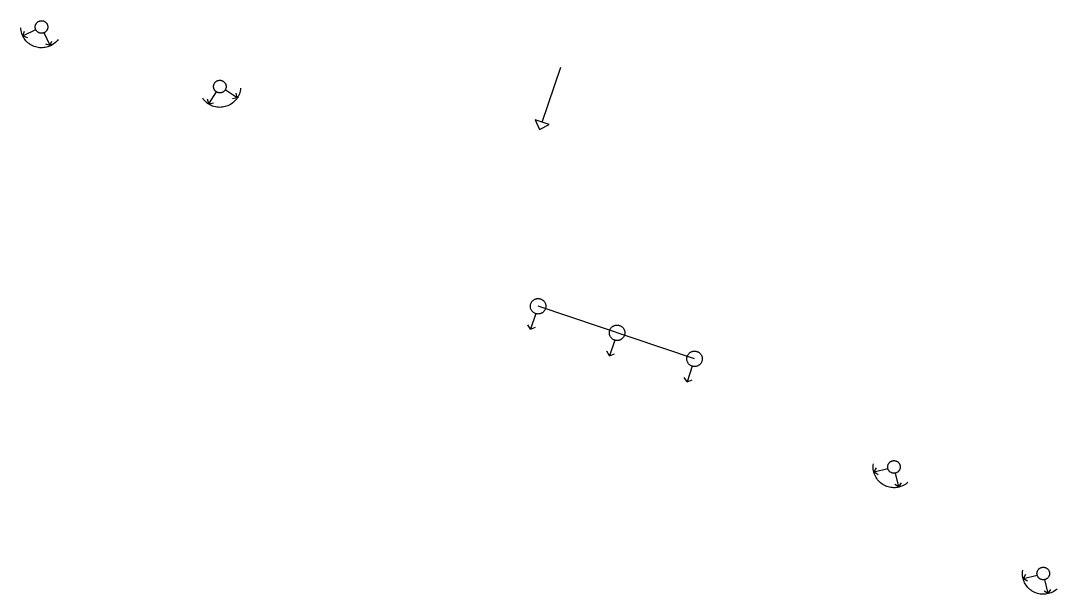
# Model space of a CAD drawing. Header units: inches. Extents: x 21905 to 29562, y 37649 to 43473.
# Drawn here: x 27967.9 to 28385.2, y 42181.2 to 42412.3 of the extents above; entities that cross this region are included whole.
import ezdxf

# ---------------------------------------------------------------- set-up
doc = ezdxf.new("R2010")
doc.units = ezdxf.units.IN
doc.header["$MEASUREMENT"] = 0

msp = doc.modelspace()

# ---------------------------------------------------------------- linework, layer by layer
for points in [[(27978.59, 42410.81), (27978.66, 42410.65), (27978.71, 42410.48), (27978.76, 42410.31), (27978.79, 42410.14), (27978.82, 42409.96), (27978.83, 42409.79), (27978.82, 42409.61), (27978.81, 42409.43), (27978.78, 42409.26), (27978.74, 42409.09), (27978.69, 42408.92), (27978.63, 42408.75), (27978.55, 42408.59), (27978.47, 42408.44), (27978.37, 42408.29), (27978.26, 42408.15), (27978.15, 42408.01), (27978.02, 42407.89), (27977.89, 42407.77), (27977.75, 42407.67), (27977.6, 42407.57), (27977.44, 42407.48), (27977.28, 42407.41), (27977.12, 42407.34), (27976.95, 42407.29), (27976.78, 42407.25), (27976.6, 42407.22), (27976.43, 42407.21), (27976.25, 42407.21), (27976.07, 42407.21), (27975.9, 42407.24), (27975.72, 42407.27), (27975.55, 42407.32), (27975.39, 42407.37), (27975.22, 42407.44), (27975.06, 42407.52), (27974.91, 42407.61), (27974.77, 42407.71), (27974.63, 42407.83), (27974.5, 42407.95), (27974.38, 42408.08), (27974.27, 42408.21), (27974.17, 42408.36), (27974.07, 42408.51), (27973.99, 42408.67), (27973.93, 42408.83), (27973.87, 42409), (27973.82, 42409.17), (27973.79, 42409.34), (27973.77, 42409.52), (27973.76, 42409.69), (27973.76, 42409.87), (27973.77, 42410.05), (27973.8, 42410.22), (27973.84, 42410.39), (27973.89, 42410.56), (27973.96, 42410.73), (27974.03, 42410.89), (27974.12, 42411.04), (27974.21, 42411.19), (27974.32, 42411.33), (27974.43, 42411.47), (27974.56, 42411.59), (27974.69, 42411.71), (27974.83, 42411.82), (27974.98, 42411.91), (27975.14, 42412), (27975.3, 42412.07), (27975.46, 42412.14), (27975.63, 42412.19), (27975.8, 42412.23), (27975.98, 42412.26), (27976.16, 42412.27), (27976.33, 42412.28), (27976.51, 42412.27), (27976.68, 42412.25), (27976.86, 42412.21), (27977.03, 42412.17), (27977.2, 42412.11), (27977.36, 42412.04), (27977.52, 42411.96), (27977.67, 42411.87), (27977.81, 42411.77), (27977.95, 42411.66), (27978.08, 42411.54), (27978.2, 42411.41), (27978.31, 42411.27), (27978.42, 42411.12), (27978.51, 42410.97), (27978.59, 42410.81)], [(27983.02, 42404.75), (27982.66, 42404.3), (27982.27, 42403.88), (27981.86, 42403.49), (27981.42, 42403.12), (27980.95, 42402.78), (27980.47, 42402.48), (27979.96, 42402.21), (27979.44, 42401.98), (27978.9, 42401.78), (27978.35, 42401.62), (27977.79, 42401.5), (27977.22, 42401.42), (27976.65, 42401.37), (27976.08, 42401.37), (27975.5, 42401.4), (27974.94, 42401.48), (27974.37, 42401.59), (27973.82, 42401.74), (27973.28, 42401.93), (27972.75, 42402.15), (27972.24, 42402.41), (27971.75, 42402.7), (27971.28, 42403.03), (27970.83, 42403.39), (27970.41, 42403.78), (27970.02, 42404.19), (27969.65, 42404.64), (27969.32, 42405.1), (27969.02, 42405.59), (27968.75, 42406.1), (27968.52, 42406.62), (27968.32, 42407.16), (27968.17, 42407.71), (27968.05, 42408.27), (27967.97, 42408.84), (27967.92, 42409.41)], [(27968.82, 42406.25), (27973.99, 42408.67)], [(27968.82, 42406.25), (27969.41, 42408.06)], [(27968.82, 42406.25), (27970.59, 42405.53)], [(27979.78, 42402.27), (27977.37, 42407.44)], [(27979.78, 42402.27), (27977.97, 42402.86)], [(27979.78, 42402.27), (27980.5, 42404.04)], [(28177.84, 42371.42), (28185.41, 42393.52)], [(28049.47, 42387.87), (28049.61, 42387.77), (28049.75, 42387.66), (28049.88, 42387.54), (28050, 42387.41), (28050.11, 42387.27), (28050.21, 42387.13), (28050.3, 42386.98), (28050.38, 42386.82), (28050.45, 42386.66), (28050.51, 42386.49), (28050.56, 42386.32), (28050.59, 42386.15), (28050.61, 42385.97), (28050.62, 42385.79), (28050.62, 42385.62), (28050.61, 42385.44), (28050.58, 42385.27), (28050.54, 42385.09), (28050.49, 42384.92), (28050.42, 42384.76), (28050.35, 42384.6), (28050.26, 42384.44), (28050.17, 42384.29), (28050.06, 42384.15), (28049.95, 42384.02), (28049.82, 42383.89), (28049.69, 42383.78), (28049.55, 42383.67), (28049.4, 42383.57), (28049.24, 42383.49), (28049.08, 42383.41), (28048.92, 42383.35), (28048.75, 42383.3), (28048.58, 42383.26), (28048.4, 42383.23), (28048.23, 42383.21), (28048.05, 42383.21), (28047.87, 42383.22), (28047.7, 42383.24), (28047.52, 42383.27), (28047.35, 42383.32), (28047.19, 42383.38), (28047.02, 42383.44), (28046.86, 42383.52), (28046.71, 42383.62), (28046.57, 42383.72), (28046.43, 42383.83), (28046.3, 42383.95), (28046.18, 42384.08), (28046.07, 42384.21), (28045.97, 42384.36), (28045.87, 42384.51), (28045.79, 42384.67), (28045.72, 42384.83), (28045.67, 42385), (28045.62, 42385.17), (28045.59, 42385.34), (28045.56, 42385.52), (28045.55, 42385.7), (28045.56, 42385.87), (28045.57, 42386.05), (28045.6, 42386.22), (28045.64, 42386.4), (28045.69, 42386.57), (28045.75, 42386.73), (28045.83, 42386.89), (28045.91, 42387.05), (28046.01, 42387.19), (28046.12, 42387.34), (28046.23, 42387.47), (28046.36, 42387.6), (28046.49, 42387.71), (28046.63, 42387.82), (28046.78, 42387.92), (28046.93, 42388), (28047.09, 42388.08), (28047.26, 42388.14), (28047.43, 42388.19), (28047.6, 42388.23), (28047.78, 42388.26), (28047.95, 42388.28), (28048.13, 42388.28), (28048.3, 42388.27), (28048.48, 42388.25), (28048.65, 42388.22), (28048.83, 42388.17), (28048.99, 42388.11), (28049.16, 42388.04), (28049.31, 42387.96), (28049.47, 42387.87)], [(28056.44, 42385.09), (28056.37, 42384.52), (28056.27, 42383.95), (28056.13, 42383.4), (28055.95, 42382.85), (28055.73, 42382.32), (28055.48, 42381.81), (28055.19, 42381.31), (28054.87, 42380.84), (28054.52, 42380.38), (28054.14, 42379.96), (28053.73, 42379.56), (28053.29, 42379.18), (28052.83, 42378.84), (28052.35, 42378.54), (28051.85, 42378.26), (28051.33, 42378.02), (28050.79, 42377.82), (28050.24, 42377.65), (28049.68, 42377.52), (28049.12, 42377.43), (28048.55, 42377.38), (28047.97, 42377.37), (28047.4, 42377.4), (28046.83, 42377.47), (28046.27, 42377.57), (28045.71, 42377.71), (28045.17, 42377.9), (28044.64, 42378.11), (28044.13, 42378.37), (28043.63, 42378.66), (28043.16, 42378.98), (28042.71, 42379.33), (28042.28, 42379.71), (28041.88, 42380.12), (28041.51, 42380.56), (28041.17, 42381.02)], [(28043.61, 42378.82), (28046.71, 42383.62)], [(28055.01, 42381.27), (28050.22, 42384.37)], [(28055.01, 42381.27), (28053.16, 42380.8)], [(28055.01, 42381.27), (28054.68, 42383.15)], [(28043.61, 42378.82), (28043.14, 42380.67)], [(28043.61, 42378.82), (28045.49, 42379.15)], [(28180.67, 42370.45), (28175.01, 42372.39), (28176.81, 42368.41), (28180.67, 42370.45)], [(28178.4, 42295.02), (28178.24, 42294.87), (28178.07, 42294.73), (28177.9, 42294.61), (28177.71, 42294.5), (28177.51, 42294.4), (28177.31, 42294.32), (28177.11, 42294.25), (28176.9, 42294.19), (28176.68, 42294.15), (28176.47, 42294.12), (28176.25, 42294.11), (28176.03, 42294.12), (28175.82, 42294.14), (28175.6, 42294.17), (28175.39, 42294.22), (28175.18, 42294.29), (28174.98, 42294.37), (28174.78, 42294.46), (28174.59, 42294.56), (28174.41, 42294.68), (28174.24, 42294.82), (28174.07, 42294.96), (28173.92, 42295.11), (28173.78, 42295.28), (28173.65, 42295.45), (28173.53, 42295.64), (28173.43, 42295.83), (28173.33, 42296.02), (28173.26, 42296.23), (28173.2, 42296.44), (28173.15, 42296.65), (28173.11, 42296.86), (28173.1, 42297.08), (28173.09, 42297.3), (28173.11, 42297.51), (28173.13, 42297.73), (28173.18, 42297.94), (28173.23, 42298.15), (28173.3, 42298.36), (28173.39, 42298.56), (28173.49, 42298.75), (28173.6, 42298.94), (28173.73, 42299.12), (28173.87, 42299.28), (28174.01, 42299.44), (28174.17, 42299.59), (28174.34, 42299.73), (28174.52, 42299.85), (28174.71, 42299.96), (28174.9, 42300.06), (28175.1, 42300.14), (28175.31, 42300.21), (28175.52, 42300.27), (28175.73, 42300.31), (28175.95, 42300.34), (28176.17, 42300.35), (28176.38, 42300.34), (28176.6, 42300.32), (28176.82, 42300.29), (28177.03, 42300.24), (28177.24, 42300.17), (28177.44, 42300.09), (28177.64, 42300), (28177.83, 42299.89), (28178.01, 42299.78), (28178.18, 42299.64), (28178.34, 42299.5), (28178.5, 42299.35), (28178.64, 42299.18), (28178.77, 42299.01), (28178.89, 42298.82), (28178.99, 42298.63), (28179.08, 42298.44), (28179.16, 42298.23), (28179.22, 42298.02), (28179.27, 42297.81), (28179.3, 42297.6), (28179.32, 42297.38), (28179.32, 42297.16), (28179.31, 42296.95), (28179.28, 42296.73), (28179.24, 42296.52), (28179.19, 42296.31), (28179.11, 42296.1), (28179.03, 42295.9), (28178.93, 42295.71), (28178.82, 42295.52), (28178.69, 42295.34), (28178.55, 42295.18), (28178.4, 42295.02)], [(28175.24, 42294.27), (28173.2, 42288.02)], [(28239.21, 42276.06), (28176.21, 42297.23)], [(28173.2, 42288.02), (28172.03, 42289.77)], [(28210.2, 42284.32), (28210.04, 42284.18), (28209.88, 42284.04), (28209.7, 42283.92), (28209.51, 42283.8), (28209.32, 42283.71), (28209.11, 42283.62), (28208.91, 42283.55), (28208.7, 42283.5), (28208.48, 42283.46), (28208.27, 42283.43), (28208.05, 42283.42), (28207.83, 42283.42), (28207.62, 42283.44), (28207.4, 42283.48), (28207.19, 42283.53), (28206.98, 42283.59), (28206.78, 42283.67), (28206.58, 42283.77), (28206.39, 42283.87), (28206.21, 42283.99), (28206.04, 42284.12), (28205.88, 42284.27), (28205.72, 42284.42), (28205.58, 42284.59), (28205.45, 42284.76), (28205.33, 42284.94), (28205.23, 42285.13), (28205.14, 42285.33), (28205.06, 42285.53), (28205, 42285.74), (28204.95, 42285.95), (28204.92, 42286.17), (28204.9, 42286.39), (28204.89, 42286.6), (28204.91, 42286.82), (28204.93, 42287.04), (28204.98, 42287.25), (28205.03, 42287.46), (28205.11, 42287.67), (28205.19, 42287.87), (28205.29, 42288.06), (28205.4, 42288.24), (28205.53, 42288.42), (28205.67, 42288.59), (28205.82, 42288.75), (28205.98, 42288.9), (28206.14, 42289.03), (28206.32, 42289.16), (28206.51, 42289.27), (28206.7, 42289.37), (28206.91, 42289.45), (28207.11, 42289.52), (28207.32, 42289.58), (28207.54, 42289.62), (28207.75, 42289.64), (28207.97, 42289.65), (28208.19, 42289.65), (28208.4, 42289.63), (28208.62, 42289.59), (28208.83, 42289.54), (28209.04, 42289.48), (28209.24, 42289.4), (28209.44, 42289.31), (28209.63, 42289.2), (28209.81, 42289.08), (28209.98, 42288.95), (28210.15, 42288.81), (28210.3, 42288.65), (28210.44, 42288.49), (28210.57, 42288.31), (28210.69, 42288.13), (28210.79, 42287.94), (28210.88, 42287.74), (28210.96, 42287.54), (28211.02, 42287.33), (28211.07, 42287.12), (28211.11, 42286.9), (28211.12, 42286.69), (28211.13, 42286.47), (28211.11, 42286.25), (28211.09, 42286.04), (28211.04, 42285.82), (28210.99, 42285.61), (28210.92, 42285.41), (28210.83, 42285.21), (28210.73, 42285.01), (28210.62, 42284.83), (28210.49, 42284.65), (28210.35, 42284.48), (28210.2, 42284.32)], [(28173.2, 42288.02), (28175.18, 42288.75)], [(28207.04, 42283.58), (28205, 42277.33)], [(28205, 42277.33), (28203.83, 42279.08)], [(28205, 42277.33), (28206.98, 42278.05)], [(28241.4, 42273.84), (28241.24, 42273.7), (28241.07, 42273.56), (28240.9, 42273.44), (28240.71, 42273.32), (28240.51, 42273.23), (28240.31, 42273.14), (28240.11, 42273.07), (28239.9, 42273.02), (28239.68, 42272.98), (28239.47, 42272.95), (28239.25, 42272.94), (28239.03, 42272.94), (28238.82, 42272.96), (28238.6, 42273), (28238.39, 42273.05), (28238.18, 42273.11), (28237.98, 42273.19), (28237.78, 42273.29), (28237.59, 42273.39), (28237.41, 42273.51), (28237.24, 42273.64), (28237.07, 42273.79), (28236.92, 42273.94), (28236.78, 42274.1), (28236.65, 42274.28), (28236.53, 42274.46), (28236.43, 42274.65), (28236.34, 42274.85), (28236.26, 42275.05), (28236.2, 42275.26), (28236.15, 42275.47), (28236.11, 42275.69), (28236.1, 42275.91), (28236.09, 42276.12), (28236.11, 42276.34), (28236.13, 42276.56), (28236.18, 42276.77), (28236.23, 42276.98), (28236.3, 42277.19), (28236.39, 42277.39), (28236.49, 42277.58), (28236.6, 42277.76), (28236.73, 42277.94), (28236.87, 42278.11), (28237.01, 42278.27), (28237.17, 42278.42), (28237.34, 42278.55), (28237.52, 42278.68), (28237.71, 42278.79), (28237.9, 42278.89), (28238.1, 42278.97), (28238.31, 42279.04), (28238.52, 42279.1), (28238.73, 42279.14), (28238.95, 42279.16), (28239.17, 42279.17), (28239.39, 42279.17), (28239.6, 42279.15), (28239.82, 42279.11), (28240.03, 42279.06), (28240.24, 42279), (28240.44, 42278.92), (28240.64, 42278.83), (28240.83, 42278.72), (28241.01, 42278.6), (28241.18, 42278.47), (28241.34, 42278.33), (28241.5, 42278.17), (28241.64, 42278.01), (28241.77, 42277.83), (28241.89, 42277.65), (28241.99, 42277.46), (28242.08, 42277.26), (28242.16, 42277.06), (28242.22, 42276.85), (28242.27, 42276.64), (28242.3, 42276.42), (28242.32, 42276.21), (28242.33, 42275.99), (28242.31, 42275.77), (28242.29, 42275.56), (28242.24, 42275.34), (28242.19, 42275.13), (28242.11, 42274.93), (28242.03, 42274.73), (28241.93, 42274.53), (28241.82, 42274.35), (28241.69, 42274.17), (28241.55, 42274), (28241.4, 42273.84)], [(28238.24, 42273.1), (28236.2, 42266.85)], [(28236.2, 42266.85), (28235.03, 42268.6)], [(28236.2, 42266.85), (28238.18, 42267.57)], [(28321.95, 42233.11), (28321.99, 42232.94), (28322.01, 42232.76), (28322.02, 42232.58), (28322.02, 42232.41), (28322.01, 42232.23), (28321.98, 42232.06), (28321.95, 42231.88), (28321.9, 42231.71), (28321.84, 42231.55), (28321.76, 42231.38), (28321.68, 42231.23), (28321.59, 42231.08), (28321.48, 42230.94), (28321.37, 42230.8), (28321.24, 42230.67), (28321.11, 42230.56), (28320.97, 42230.45), (28320.83, 42230.35), (28320.67, 42230.26), (28320.51, 42230.18), (28320.35, 42230.12), (28320.18, 42230.06), (28320.01, 42230.02), (28319.83, 42229.99), (28319.66, 42229.97), (28319.48, 42229.97), (28319.3, 42229.97), (28319.13, 42229.99), (28318.95, 42230.02), (28318.78, 42230.07), (28318.61, 42230.12), (28318.45, 42230.19), (28318.29, 42230.27), (28318.14, 42230.36), (28317.99, 42230.45), (28317.85, 42230.56), (28317.72, 42230.68), (28317.6, 42230.81), (28317.49, 42230.95), (28317.38, 42231.09), (28317.29, 42231.24), (28317.21, 42231.4), (28317.13, 42231.56), (28317.07, 42231.72), (28317.03, 42231.9), (28316.99, 42232.07), (28316.97, 42232.24), (28316.95, 42232.42), (28316.95, 42232.6), (28316.97, 42232.77), (28316.99, 42232.95), (28317.03, 42233.12), (28317.08, 42233.29), (28317.14, 42233.46), (28317.21, 42233.62), (28317.3, 42233.78), (28317.39, 42233.93), (28317.49, 42234.07), (28317.61, 42234.2), (28317.73, 42234.33), (28317.86, 42234.45), (28318, 42234.56), (28318.15, 42234.66), (28318.3, 42234.74), (28318.46, 42234.82), (28318.63, 42234.89), (28318.8, 42234.94), (28318.97, 42234.98), (28319.14, 42235.01), (28319.32, 42235.03), (28319.49, 42235.04), (28319.67, 42235.03), (28319.85, 42235.01), (28320.02, 42234.98), (28320.19, 42234.94), (28320.36, 42234.88), (28320.53, 42234.82), (28320.68, 42234.74), (28320.84, 42234.65), (28320.98, 42234.55), (28321.12, 42234.44), (28321.25, 42234.32), (28321.38, 42234.19), (28321.49, 42234.06), (28321.59, 42233.91), (28321.69, 42233.76), (28321.77, 42233.61), (28321.84, 42233.45), (28321.9, 42233.28), (28321.95, 42233.11)], [(28325.12, 42226.3), (28324.68, 42225.93), (28324.22, 42225.59), (28323.73, 42225.28), (28323.23, 42225.01), (28322.71, 42224.77), (28322.17, 42224.57), (28321.62, 42224.4), (28321.06, 42224.28), (28320.5, 42224.19), (28319.93, 42224.14), (28319.35, 42224.13), (28318.78, 42224.16), (28318.21, 42224.23), (28317.65, 42224.33), (28317.1, 42224.48), (28316.55, 42224.66), (28316.02, 42224.88), (28315.51, 42225.13), (28315.01, 42225.42), (28314.54, 42225.75), (28314.09, 42226.1), (28313.67, 42226.48), (28313.27, 42226.9), (28312.9, 42227.33), (28312.56, 42227.8), (28312.26, 42228.28), (28311.98, 42228.79), (28311.75, 42229.31), (28311.55, 42229.85), (28311.38, 42230.4), (28311.26, 42230.95), (28311.17, 42231.52), (28311.12, 42232.09), (28311.12, 42232.66), (28311.15, 42233.24), (28311.22, 42233.81)], [(28311.48, 42230.53), (28312.41, 42232.2)], [(28311.48, 42230.53), (28317.03, 42231.9)], [(28311.48, 42230.53), (28313.08, 42229.48)], [(28321.46, 42224.5), (28320.1, 42230.04)], [(28321.46, 42224.5), (28319.79, 42225.42)], [(28321.46, 42224.5), (28322.51, 42226.09)], [(28385.22, 42183.37), (28384.79, 42183), (28384.32, 42182.66), (28383.84, 42182.35), (28383.34, 42182.08), (28382.82, 42181.84), (28382.28, 42181.64), (28381.73, 42181.47), (28381.17, 42181.34), (28380.61, 42181.26), (28380.03, 42181.21), (28379.46, 42181.2), (28378.89, 42181.22), (28378.32, 42181.29), (28377.76, 42181.4), (28377.2, 42181.54), (28376.66, 42181.73), (28376.13, 42181.95), (28375.62, 42182.2), (28375.12, 42182.49), (28374.65, 42182.81), (28374.2, 42183.17), (28373.77, 42183.55), (28373.37, 42183.96), (28373.01, 42184.4), (28372.67, 42184.86), (28372.36, 42185.35), (28372.09, 42185.85), (28371.85, 42186.38), (28371.65, 42186.91), (28371.49, 42187.46), (28371.37, 42188.02), (28371.28, 42188.59), (28371.23, 42189.16), (28371.22, 42189.73), (28371.25, 42190.3), (28371.32, 42190.87)], [(28371.59, 42187.6), (28372.52, 42189.26)], [(28382.06, 42190.18), (28382.09, 42190), (28382.12, 42189.83), (28382.13, 42189.65), (28382.13, 42189.47), (28382.12, 42189.3), (28382.09, 42189.12), (28382.05, 42188.95), (28382.01, 42188.78), (28381.94, 42188.61), (28381.87, 42188.45), (28381.79, 42188.3), (28381.69, 42188.15), (28381.59, 42188), (28381.48, 42187.87), (28381.35, 42187.74), (28381.22, 42187.62), (28381.08, 42187.51), (28380.93, 42187.42), (28380.78, 42187.33), (28380.62, 42187.25), (28380.46, 42187.18), (28380.29, 42187.13), (28380.12, 42187.09), (28379.94, 42187.06), (28379.77, 42187.04), (28379.59, 42187.03), (28379.41, 42187.04), (28379.24, 42187.06), (28379.06, 42187.09), (28378.89, 42187.13), (28378.72, 42187.19), (28378.56, 42187.26), (28378.4, 42187.33), (28378.25, 42187.42), (28378.1, 42187.52), (28377.96, 42187.63), (28377.83, 42187.75), (28377.71, 42187.88), (28377.59, 42188.01), (28377.49, 42188.16), (28377.4, 42188.31), (28377.31, 42188.46), (28377.24, 42188.63), (28377.18, 42188.79), (28377.13, 42188.96), (28377.1, 42189.14), (28377.07, 42189.31), (28377.06, 42189.49), (28377.06, 42189.66), (28377.07, 42189.84), (28377.1, 42190.02), (28377.14, 42190.19), (28377.19, 42190.36), (28377.25, 42190.53), (28377.32, 42190.69), (28377.4, 42190.84), (28377.5, 42190.99), (28377.6, 42191.14), (28377.72, 42191.27), (28377.84, 42191.4), (28377.97, 42191.52), (28378.11, 42191.62), (28378.26, 42191.72), (28378.41, 42191.81), (28378.57, 42191.89), (28378.73, 42191.95), (28378.9, 42192.01), (28379.08, 42192.05), (28379.25, 42192.08), (28379.43, 42192.1), (28379.6, 42192.1), (28379.78, 42192.1), (28379.96, 42192.08), (28380.13, 42192.05), (28380.3, 42192), (28380.47, 42191.95), (28380.63, 42191.88), (28380.79, 42191.8), (28380.95, 42191.72), (28381.09, 42191.62), (28381.23, 42191.51), (28381.36, 42191.39), (28381.48, 42191.26), (28381.6, 42191.12), (28381.7, 42190.98), (28381.79, 42190.83), (28381.88, 42190.67), (28381.95, 42190.51), (28382.01, 42190.35), (28382.06, 42190.18)], [(28371.59, 42187.6), (28377.13, 42188.96)], [(28371.59, 42187.6), (28373.18, 42186.55)], [(28381.57, 42181.57), (28380.2, 42187.11)], [(28381.57, 42181.57), (28379.9, 42182.49)], [(28381.57, 42181.57), (28382.61, 42183.16)]]:
    msp.add_lwpolyline(points)

doc.saveas('drawing.dxf')
